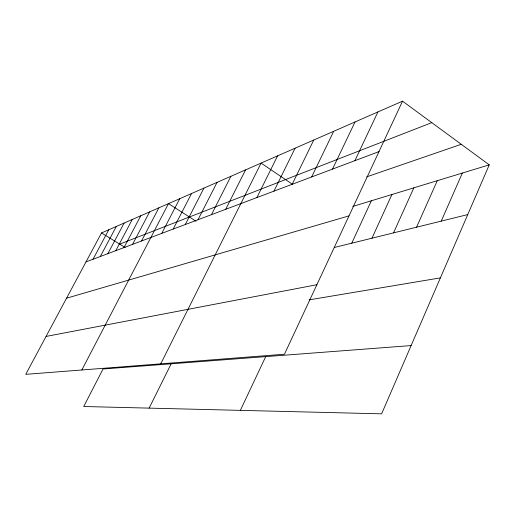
<?xml version="1.0" encoding="UTF-8"?>
<svg xmlns="http://www.w3.org/2000/svg" width="515" height="515" viewBox="0 0 515 515"><rect width="100%" height="100%" fill="white"/><g stroke="black" fill="none" stroke-linecap="round" stroke-linejoin="round"><path stroke-width="0.77" d="M402.53 101.165L284.447 354.223L25.75 374.341L101.526 232.941L402.53 101.165L489.25 164.851L381.621 413.835L83.72 406.515L103.052 368.991L411.131 345.571M441.246 221.109L462.354 173.053M416.564 227.199L437.28 180.694M393.524 232.883L413.86 187.827M371.972 238.194L391.934 194.509M351.764 243.177L371.36 200.779M240.363 410.365L265.708 356.625M354.893 160.674L377.92 111.942M332.503 169.1L355.035 121.958M311.652 176.948L333.701 131.299M292.185 184.28L313.764 140.029M273.967 191.136L295.089 148.204M149.131 408.125L171.154 363.809M256.882 197.567L277.566 155.878M160.738 363.841L261.086 163.088L292.655 184.428M225.725 209.296L245.565 169.886M211.472 214.658L230.913 176.297M198.011 219.725L217.066 182.362M185.271 224.521L203.953 188.097M173.207 229.066L191.529 193.543M161.755 233.372L179.729 198.706M81.846 369.976L168.508 203.618L196.028 221.244M141.522 240.988L158.858 207.841M132.567 244.361L149.62 211.884M123.993 247.586L140.769 215.759M107.88 253.65L124.128 223.047M115.772 250.683L132.278 219.48M100.303 256.502L116.3 226.478M93.022 259.245L108.768 229.774M119.686 244.136L431.782 122.647M86.018 261.884L378.995 151.603M366.629 176.877L461.26 144.297M352.756 206.451L489.25 164.851M66.551 298.204L349.003 215.882M334.299 247.49L467.755 214.575M46.06 336.437L316.88 284.724M309.212 299.852L440.396 277.875M101.526 232.941L125.158 247.509"/></g></svg>
